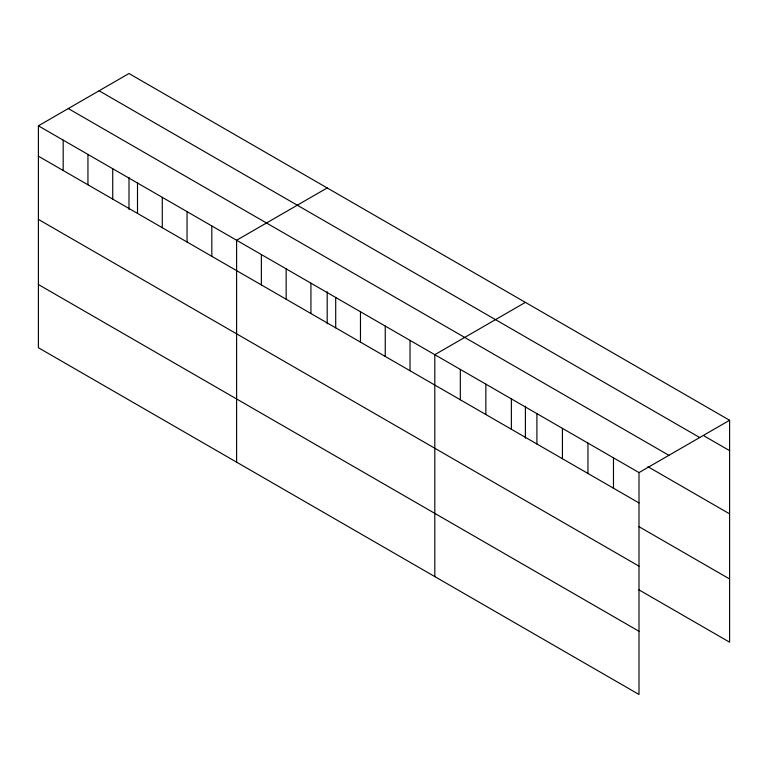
<?xml version="1.0" encoding="UTF-8"?>
<svg xmlns="http://www.w3.org/2000/svg" width="768" height="768" viewBox="0 0 768 768"><rect width="100%" height="100%" fill="white"/><g stroke="black" fill="none" stroke-linecap="round" stroke-linejoin="round"><path stroke-width="1.15" d="M38.4 125.818L639.005 472.579L639.005 694.483L38.4 347.731L38.4 125.818L128.995 73.517L729.6 420.269L729.6 642.182L638.726 589.718M327.197 187.939L236.602 240.25L236.602 462.163M525.398 302.371L434.803 354.682L434.803 576.586M639.005 472.579L729.6 420.269M704.074 435.907L729.6 450.643M99.101 90.778L699.706 437.53M68.294 108.557L668.899 455.318M647.914 466.694L729.6 513.85M38.4 156.192L639.005 502.944M638.726 526.512L729.6 578.976M38.4 219.398L639.005 566.15M38.4 284.525L639.005 631.277M613.478 457.834L613.478 488.208M587.952 443.098L587.952 473.472M562.426 428.362L562.426 458.736M536.899 413.626L536.899 444M525.398 406.234L525.398 438.221M511.373 398.89L511.373 429.264M485.846 384.154L485.846 414.518M460.32 369.418L460.32 399.782M410.026 340.378L410.026 370.742M385.248 326.074L385.248 356.438M360.47 311.77L360.47 342.134M335.702 297.466L335.702 327.83M327.197 291.802L327.197 323.798M310.925 283.162L310.925 313.526M286.147 268.858L286.147 299.222M261.37 254.554L261.37 284.918M211.824 225.946L211.824 256.31M187.046 211.642L187.046 242.016M162.278 197.338L162.278 227.712M137.501 183.034L137.501 213.408M128.995 177.379L128.995 209.366M112.723 168.73L112.723 199.104M87.946 154.426L87.946 184.8M63.178 140.122L63.178 170.496"/></g></svg>
